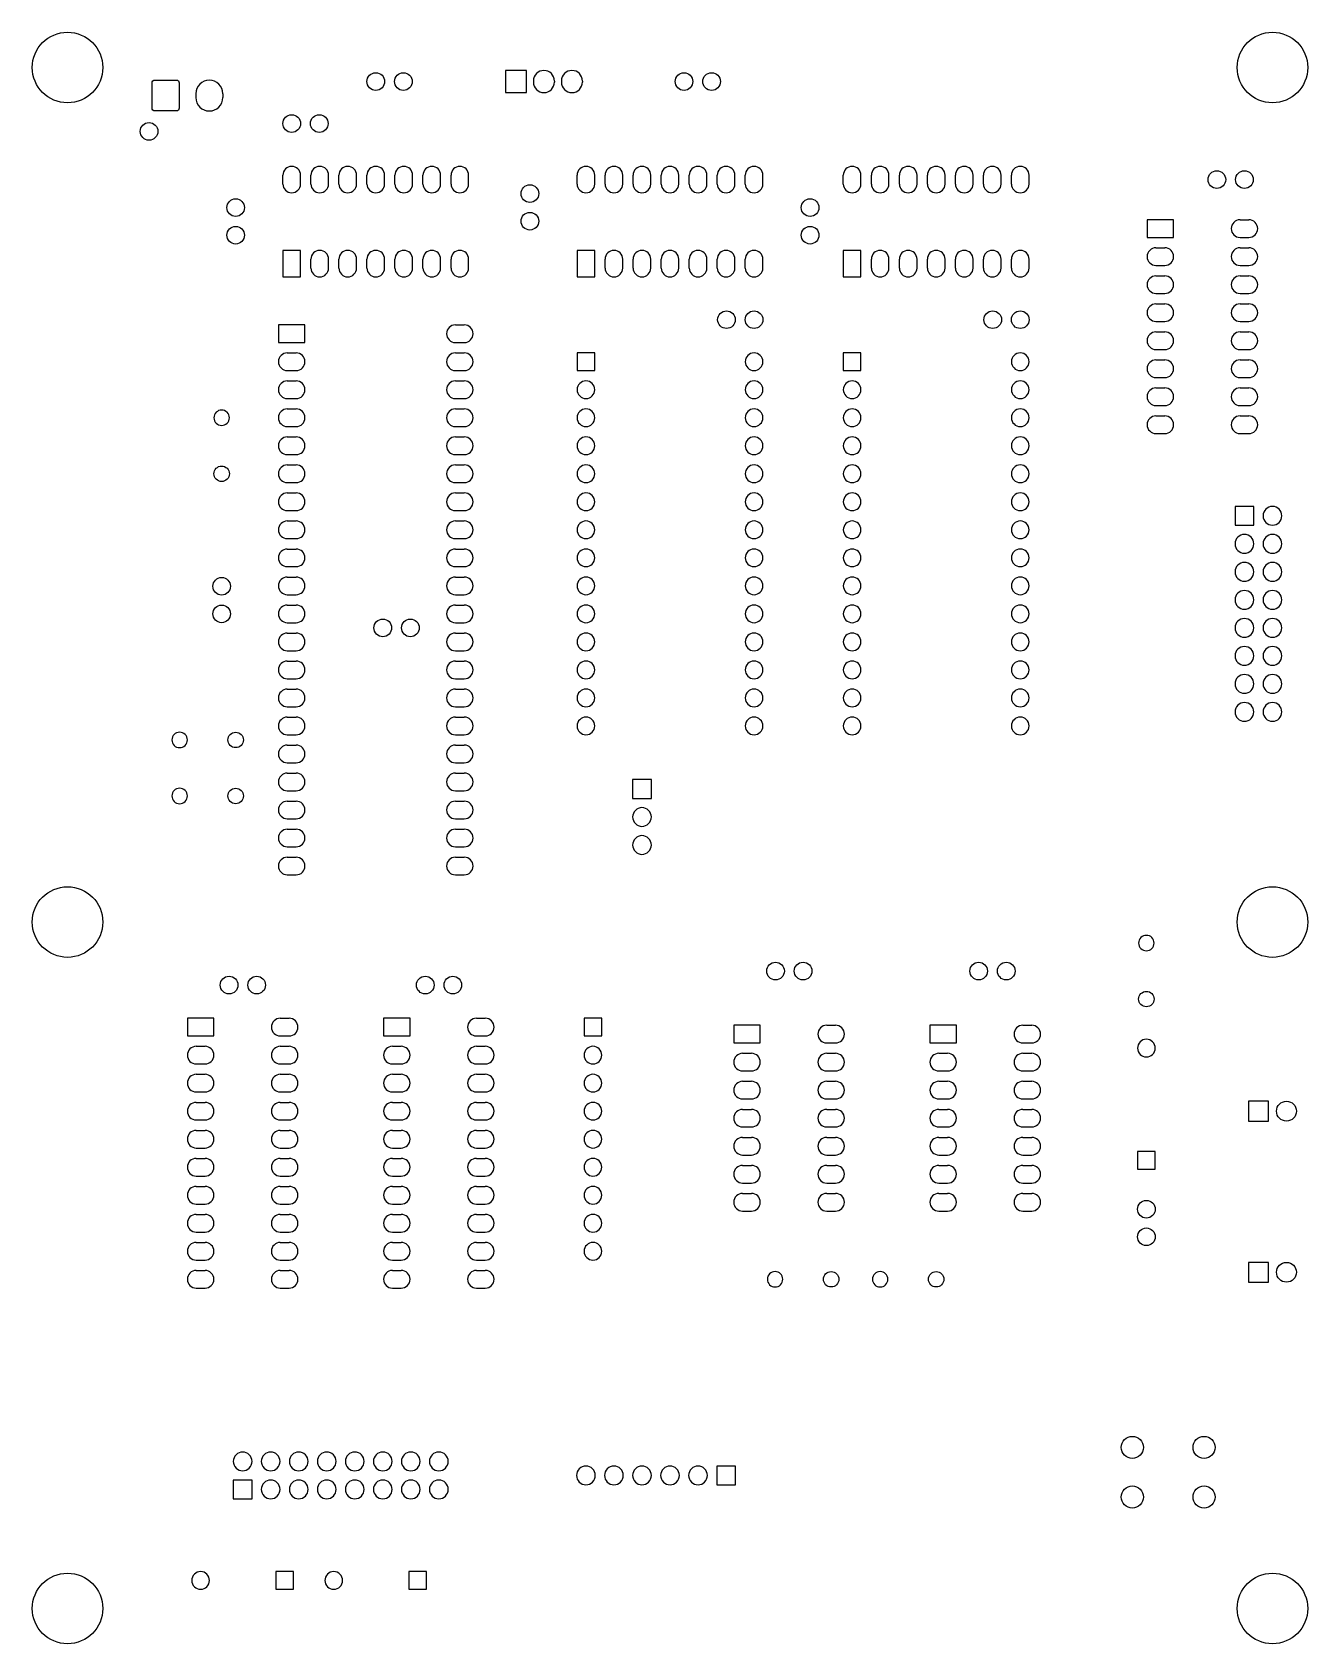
# Model space of a CAD drawing. Extents: x 1.02 to 5.58, y -6.78 to -1.02.
import ezdxf

# ---------------------------------------------------------------- set-up
doc = ezdxf.new("R2010")
doc.units = 0
doc.header["$MEASUREMENT"] = 0
doc.layers.add('BLACK', color=7, linetype='CONTINUOUS')

msp = doc.modelspace()

# ---------------------------------------------------------------- linework, layer by layer
at = {"layer": 'BLACK', "linetype": 'CONTINUOUS'}
for p, q in [((1.45157, -1.20472), (1.45232, -1.20096)), ((1.45157, -1.29528), (1.45157, -1.20472)), ((1.45232, -1.20096), (1.45446, -1.19776)), ((1.45446, -1.19776), (1.45765, -1.19563)), ((1.45765, -1.19563), (1.46142, -1.19488)), ((1.46142, -1.19488), (1.53858, -1.19488)), ((1.53858, -1.19488), (1.54235, -1.19563)), ((1.54235, -1.19563), (1.54554, -1.19776)), ((1.54554, -1.19776), (1.54768, -1.20096)), ((1.54768, -1.20096), (1.54843, -1.20472)), ((1.54843, -1.20472), (1.54843, -1.29528)), ((2.7125, -1.16063), (2.7125, -1.23937)), ((2.7875, -1.16063), (2.7125, -1.16063)), ((2.7875, -1.23937), (2.7875, -1.16063)), ((2.8125, -1.19813), (2.8125, -1.20187)), ((2.8875, -1.19813), (2.8875, -1.20187)), ((2.9125, -1.19813), (2.9125, -1.20187)), ((2.9875, -1.19813), (2.9875, -1.20187)), ((1.60748, -1.24331), (1.60748, -1.25669)), ((1.70433, -1.24331), (1.70433, -1.25669)), ((2.7125, -1.23937), (2.7875, -1.23937)), ((1.45232, -1.29904), (1.45157, -1.29528)), ((1.45446, -1.30224), (1.45232, -1.29904)), ((1.45765, -1.30437), (1.45446, -1.30224)), ((1.46142, -1.30512), (1.45765, -1.30437)), ((1.53858, -1.30512), (1.46142, -1.30512)), ((1.54235, -1.30437), (1.53858, -1.30512)), ((1.54554, -1.30224), (1.54235, -1.30437)), ((1.54768, -1.29904), (1.54554, -1.30224)), ((1.54843, -1.29528), (1.54768, -1.29904)), ((1.9185, -1.56575), (1.9185, -1.53425)), ((1.9815, -1.56575), (1.9815, -1.53425)), ((2.0185, -1.56575), (2.0185, -1.53425)), ((2.0815, -1.56575), (2.0815, -1.53425)), ((2.1185, -1.56575), (2.1185, -1.53425)), ((2.1815, -1.56575), (2.1815, -1.53425)), ((2.2185, -1.56575), (2.2185, -1.53425)), ((2.2815, -1.56575), (2.2815, -1.53425)), ((2.3185, -1.56575), (2.3185, -1.53425)), ((2.3815, -1.56575), (2.3815, -1.53425)), ((2.4185, -1.56575), (2.4185, -1.53425)), ((2.4815, -1.56575), (2.4815, -1.53425)), ((2.5185, -1.56575), (2.5185, -1.53425)), ((2.5815, -1.56575), (2.5815, -1.53425)), ((2.9685, -1.56575), (2.9685, -1.53425)), ((3.0315, -1.56575), (3.0315, -1.53425)), ((3.0685, -1.56575), (3.0685, -1.53425)), ((3.1315, -1.56575), (3.1315, -1.53425)), ((3.1685, -1.56575), (3.1685, -1.53425)), ((3.2315, -1.56575), (3.2315, -1.53425)), ((3.2685, -1.56575), (3.2685, -1.53425)), ((3.3315, -1.56575), (3.3315, -1.53425)), ((3.3685, -1.56575), (3.3685, -1.53425)), ((3.4315, -1.56575), (3.4315, -1.53425)), ((3.4685, -1.56575), (3.4685, -1.53425)), ((3.5315, -1.56575), (3.5315, -1.53425)), ((3.5685, -1.56575), (3.5685, -1.53425)), ((3.6315, -1.56575), (3.6315, -1.53425)), ((3.9185, -1.56575), (3.9185, -1.53425)), ((3.9815, -1.56575), (3.9815, -1.53425)), ((4.0185, -1.56575), (4.0185, -1.53425)), ((4.0815, -1.56575), (4.0815, -1.53425)), ((4.1185, -1.56575), (4.1185, -1.53425)), ((4.1815, -1.56575), (4.1815, -1.53425)), ((4.2185, -1.56575), (4.2185, -1.53425)), ((4.2815, -1.56575), (4.2815, -1.53425)), ((4.3185, -1.56575), (4.3185, -1.53425)), ((4.3815, -1.56575), (4.3815, -1.53425)), ((4.4185, -1.56575), (4.4185, -1.53425)), ((4.4815, -1.56575), (4.4815, -1.53425)), ((4.5185, -1.56575), (4.5185, -1.53425)), ((4.5815, -1.56575), (4.5815, -1.53425)), ((5.00276, -1.6935), (5.00276, -1.7565)), ((5.09724, -1.6935), (5.00276, -1.6935)), ((5.09724, -1.7565), (5.09724, -1.6935)), ((5.33425, -1.6935), (5.36575, -1.6935)), ((5.00276, -1.7565), (5.09724, -1.7565)), ((5.33425, -1.7565), (5.36575, -1.7565)), ((1.9815, -1.80276), (1.9185, -1.80276)), ((1.9185, -1.80276), (1.9185, -1.89724)), ((1.9815, -1.89724), (1.9815, -1.80276)), ((2.0185, -1.86575), (2.0185, -1.83425)), ((2.0815, -1.86575), (2.0815, -1.83425)), ((2.1185, -1.86575), (2.1185, -1.83425)), ((2.1815, -1.86575), (2.1815, -1.83425)), ((2.2185, -1.86575), (2.2185, -1.83425)), ((2.2815, -1.86575), (2.2815, -1.83425)), ((2.3185, -1.86575), (2.3185, -1.83425)), ((2.3815, -1.86575), (2.3815, -1.83425)), ((2.4185, -1.86575), (2.4185, -1.83425)), ((2.4815, -1.86575), (2.4815, -1.83425)), ((2.5185, -1.86575), (2.5185, -1.83425)), ((2.5815, -1.86575), (2.5815, -1.83425)), ((3.0315, -1.80276), (2.9685, -1.80276)), ((2.9685, -1.80276), (2.9685, -1.89724)), ((3.0315, -1.89724), (3.0315, -1.80276)), ((3.0685, -1.86575), (3.0685, -1.83425)), ((3.1315, -1.86575), (3.1315, -1.83425)), ((3.1685, -1.86575), (3.1685, -1.83425)), ((3.2315, -1.86575), (3.2315, -1.83425)), ((3.2685, -1.86575), (3.2685, -1.83425)), ((3.3315, -1.86575), (3.3315, -1.83425)), ((3.3685, -1.86575), (3.3685, -1.83425)), ((3.4315, -1.86575), (3.4315, -1.83425)), ((3.4685, -1.86575), (3.4685, -1.83425)), ((3.5315, -1.86575), (3.5315, -1.83425)), ((3.5685, -1.86575), (3.5685, -1.83425)), ((3.6315, -1.86575), (3.6315, -1.83425)), ((3.9815, -1.80276), (3.9185, -1.80276)), ((3.9185, -1.80276), (3.9185, -1.89724)), ((3.9815, -1.89724), (3.9815, -1.80276)), ((4.0185, -1.86575), (4.0185, -1.83425)), ((4.0815, -1.86575), (4.0815, -1.83425)), ((4.1185, -1.86575), (4.1185, -1.83425)), ((4.1815, -1.86575), (4.1815, -1.83425)), ((4.2185, -1.86575), (4.2185, -1.83425)), ((4.2815, -1.86575), (4.2815, -1.83425)), ((4.3185, -1.86575), (4.3185, -1.83425)), ((4.3815, -1.86575), (4.3815, -1.83425)), ((4.4185, -1.86575), (4.4185, -1.83425)), ((4.4815, -1.86575), (4.4815, -1.83425)), ((4.5185, -1.86575), (4.5185, -1.83425)), ((4.5815, -1.86575), (4.5815, -1.83425)), ((5.03425, -1.7935), (5.06575, -1.7935)), ((5.33425, -1.7935), (5.36575, -1.7935)), ((1.9185, -1.89724), (1.9815, -1.89724)), ((2.9685, -1.89724), (3.0315, -1.89724)), ((3.9185, -1.89724), (3.9815, -1.89724)), ((5.03425, -1.8565), (5.06575, -1.8565)), ((5.03425, -1.8935), (5.06575, -1.8935)), ((5.33425, -1.8565), (5.36575, -1.8565)), ((5.33425, -1.8935), (5.36575, -1.8935)), ((5.03425, -1.9565), (5.06575, -1.9565)), ((5.03425, -1.9935), (5.06575, -1.9935)), ((5.33425, -1.9565), (5.36575, -1.9565)), ((5.33425, -1.9935), (5.36575, -1.9935)), ((1.90276, -2.0685), (1.90276, -2.1315)), ((1.99724, -2.0685), (1.90276, -2.0685)), ((1.99724, -2.1315), (1.99724, -2.0685)), ((2.53425, -2.0685), (2.56575, -2.0685)), ((5.03425, -2.0565), (5.06575, -2.0565)), ((5.33425, -2.0565), (5.36575, -2.0565)), ((5.03425, -2.0935), (5.06575, -2.0935)), ((5.33425, -2.0935), (5.36575, -2.0935)), ((1.90276, -2.1315), (1.99724, -2.1315)), ((1.93425, -2.1685), (1.96575, -2.1685)), ((2.53425, -2.1315), (2.56575, -2.1315)), ((2.53425, -2.1685), (2.56575, -2.1685)), ((2.9685, -2.1685), (2.9685, -2.2315)), ((3.0315, -2.1685), (2.9685, -2.1685)), ((3.0315, -2.2315), (3.0315, -2.1685)), ((3.9185, -2.1685), (3.9185, -2.2315)), ((3.9815, -2.1685), (3.9185, -2.1685)), ((3.9815, -2.2315), (3.9815, -2.1685)), ((5.03425, -2.1565), (5.06575, -2.1565)), ((5.33425, -2.1565), (5.36575, -2.1565)), ((1.93425, -2.2315), (1.96575, -2.2315)), ((2.53425, -2.2315), (2.56575, -2.2315)), ((2.9685, -2.2315), (3.0315, -2.2315)), ((3.9185, -2.2315), (3.9815, -2.2315)), ((5.03425, -2.1935), (5.06575, -2.1935)), ((5.33425, -2.1935), (5.36575, -2.1935)), ((1.93425, -2.2685), (1.96575, -2.2685)), ((2.53425, -2.2685), (2.56575, -2.2685)), ((5.03425, -2.2565), (5.06575, -2.2565)), ((5.03425, -2.2935), (5.06575, -2.2935)), ((5.33425, -2.2565), (5.36575, -2.2565)), ((5.33425, -2.2935), (5.36575, -2.2935)), ((1.93425, -2.3315), (1.96575, -2.3315)), ((2.53425, -2.3315), (2.56575, -2.3315)), ((5.03425, -2.3565), (5.06575, -2.3565)), ((5.33425, -2.3565), (5.36575, -2.3565)), ((1.93425, -2.3685), (1.96575, -2.3685)), ((2.53425, -2.3685), (2.56575, -2.3685)), ((5.03425, -2.3935), (5.06575, -2.3935)), ((5.33425, -2.3935), (5.36575, -2.3935)), ((1.93425, -2.4315), (1.96575, -2.4315)), ((1.93425, -2.4685), (1.96575, -2.4685)), ((2.53425, -2.4315), (2.56575, -2.4315)), ((2.53425, -2.4685), (2.56575, -2.4685)), ((5.03425, -2.4565), (5.06575, -2.4565)), ((5.33425, -2.4565), (5.36575, -2.4565)), ((1.93425, -2.5315), (1.96575, -2.5315)), ((1.93425, -2.5685), (1.96575, -2.5685)), ((2.53425, -2.5315), (2.56575, -2.5315)), ((2.53425, -2.5685), (2.56575, -2.5685)), ((1.93425, -2.6315), (1.96575, -2.6315)), ((2.53425, -2.6315), (2.56575, -2.6315)), ((1.93425, -2.6685), (1.96575, -2.6685)), ((2.53425, -2.6685), (2.56575, -2.6685)), ((1.93425, -2.7315), (1.96575, -2.7315)), ((2.53425, -2.7315), (2.56575, -2.7315)), ((5.31654, -2.71654), (5.31654, -2.78346)), ((5.38346, -2.71654), (5.31654, -2.71654)), ((5.38346, -2.78346), (5.38346, -2.71654)), ((1.93425, -2.7685), (1.96575, -2.7685)), ((2.53425, -2.7685), (2.56575, -2.7685)), ((5.31654, -2.78346), (5.38346, -2.78346)), ((1.93425, -2.8315), (1.96575, -2.8315)), ((1.93425, -2.8685), (1.96575, -2.8685)), ((2.53425, -2.8315), (2.56575, -2.8315)), ((2.53425, -2.8685), (2.56575, -2.8685)), ((1.93425, -2.9315), (1.96575, -2.9315)), ((2.53425, -2.9315), (2.56575, -2.9315)), ((1.93425, -2.9685), (1.96575, -2.9685)), ((2.53425, -2.9685), (2.56575, -2.9685)), ((1.93425, -3.0315), (1.96575, -3.0315)), ((2.53425, -3.0315), (2.56575, -3.0315)), ((1.93425, -3.0685), (1.96575, -3.0685)), ((2.53425, -3.0685), (2.56575, -3.0685)), ((1.93425, -3.1315), (1.96575, -3.1315)), ((2.53425, -3.1315), (2.56575, -3.1315)), ((1.93425, -3.1685), (1.96575, -3.1685)), ((2.53425, -3.1685), (2.56575, -3.1685)), ((1.93425, -3.2315), (1.96575, -3.2315)), ((1.93425, -3.2685), (1.96575, -3.2685)), ((2.53425, -3.2315), (2.56575, -3.2315)), ((2.53425, -3.2685), (2.56575, -3.2685)), ((1.93425, -3.3315), (1.96575, -3.3315)), ((2.53425, -3.3315), (2.56575, -3.3315)), ((1.93425, -3.3685), (1.96575, -3.3685)), ((2.53425, -3.3685), (2.56575, -3.3685)), ((1.93425, -3.4315), (1.96575, -3.4315)), ((2.53425, -3.4315), (2.56575, -3.4315)), ((1.93425, -3.4685), (1.96575, -3.4685)), ((2.53425, -3.4685), (2.56575, -3.4685)), ((1.93425, -3.5315), (1.96575, -3.5315)), ((2.53425, -3.5315), (2.56575, -3.5315)), ((1.93425, -3.5685), (1.96575, -3.5685)), ((2.53425, -3.5685), (2.56575, -3.5685)), ((1.93425, -3.6315), (1.96575, -3.6315)), ((1.93425, -3.6685), (1.96575, -3.6685)), ((2.53425, -3.6315), (2.56575, -3.6315)), ((2.53425, -3.6685), (2.56575, -3.6685)), ((1.93425, -3.7315), (1.96575, -3.7315)), ((2.53425, -3.7315), (2.56575, -3.7315)), ((3.16654, -3.69154), (3.16654, -3.75846)), ((3.23346, -3.69154), (3.16654, -3.69154)), ((3.23346, -3.75846), (3.23346, -3.69154)), ((1.93425, -3.7685), (1.96575, -3.7685)), ((2.53425, -3.7685), (2.56575, -3.7685)), ((3.16654, -3.75846), (3.23346, -3.75846)), ((1.93425, -3.8315), (1.96575, -3.8315)), ((2.53425, -3.8315), (2.56575, -3.8315)), ((1.93425, -3.8685), (1.96575, -3.8685)), ((2.53425, -3.8685), (2.56575, -3.8685)), ((1.93425, -3.9315), (1.96575, -3.9315)), ((1.93425, -3.9685), (1.96575, -3.9685)), ((2.53425, -3.9315), (2.56575, -3.9315)), ((2.53425, -3.9685), (2.56575, -3.9685)), ((1.93425, -4.0315), (1.96575, -4.0315)), ((2.53425, -4.0315), (2.56575, -4.0315)), ((1.57776, -4.5435), (1.57776, -4.6065)), ((1.67224, -4.5435), (1.57776, -4.5435)), ((1.67224, -4.6065), (1.67224, -4.5435)), ((1.90925, -4.5435), (1.94075, -4.5435)), ((2.27776, -4.5435), (2.27776, -4.6065)), ((2.37224, -4.5435), (2.27776, -4.5435)), ((2.37224, -4.6065), (2.37224, -4.5435)), ((2.60925, -4.5435), (2.64075, -4.5435)), ((3.0565, -4.5435), (2.9935, -4.5435)), ((2.9935, -4.5435), (2.9935, -4.6065)), ((3.0565, -4.6065), (3.0565, -4.5435)), ((3.52776, -4.5685), (3.52776, -4.6315)), ((3.62224, -4.5685), (3.52776, -4.5685)), ((3.62224, -4.6315), (3.62224, -4.5685)), ((3.85925, -4.5685), (3.89075, -4.5685)), ((4.22776, -4.5685), (4.22776, -4.6315)), ((4.32224, -4.5685), (4.22776, -4.5685)), ((4.32224, -4.6315), (4.32224, -4.5685)), ((4.55925, -4.5685), (4.59075, -4.5685)), ((1.57776, -4.6065), (1.67224, -4.6065)), ((1.60925, -4.6435), (1.64075, -4.6435)), ((1.90925, -4.6065), (1.94075, -4.6065)), ((1.90925, -4.6435), (1.94075, -4.6435)), ((2.27776, -4.6065), (2.37224, -4.6065)), ((2.30925, -4.6435), (2.34075, -4.6435)), ((2.60925, -4.6065), (2.64075, -4.6065)), ((2.60925, -4.6435), (2.64075, -4.6435)), ((2.9935, -4.6065), (3.0565, -4.6065)), ((3.52776, -4.6315), (3.62224, -4.6315)), ((3.85925, -4.6315), (3.89075, -4.6315)), ((4.22776, -4.6315), (4.32224, -4.6315)), ((4.55925, -4.6315), (4.59075, -4.6315)), ((1.60925, -4.7065), (1.64075, -4.7065)), ((1.90925, -4.7065), (1.94075, -4.7065)), ((2.30925, -4.7065), (2.34075, -4.7065)), ((2.60925, -4.7065), (2.64075, -4.7065)), ((3.55925, -4.6685), (3.59075, -4.6685)), ((3.85925, -4.6685), (3.89075, -4.6685)), ((4.25925, -4.6685), (4.29075, -4.6685)), ((4.55925, -4.6685), (4.59075, -4.6685)), ((1.60925, -4.7435), (1.64075, -4.7435)), ((1.90925, -4.7435), (1.94075, -4.7435)), ((2.30925, -4.7435), (2.34075, -4.7435)), ((2.60925, -4.7435), (2.64075, -4.7435)), ((3.55925, -4.7315), (3.59075, -4.7315)), ((3.55925, -4.7685), (3.59075, -4.7685)), ((3.85925, -4.7315), (3.89075, -4.7315)), ((3.85925, -4.7685), (3.89075, -4.7685)), ((4.25925, -4.7315), (4.29075, -4.7315)), ((4.25925, -4.7685), (4.29075, -4.7685)), ((4.55925, -4.7315), (4.59075, -4.7315)), ((4.55925, -4.7685), (4.59075, -4.7685)), ((1.60925, -4.8065), (1.64075, -4.8065)), ((1.90925, -4.8065), (1.94075, -4.8065)), ((2.30925, -4.8065), (2.34075, -4.8065)), ((2.60925, -4.8065), (2.64075, -4.8065)), ((3.55925, -4.8315), (3.59075, -4.8315)), ((3.85925, -4.8315), (3.89075, -4.8315)), ((4.25925, -4.8315), (4.29075, -4.8315)), ((4.55925, -4.8315), (4.59075, -4.8315)), ((1.60925, -4.8435), (1.64075, -4.8435)), ((1.90925, -4.8435), (1.94075, -4.8435)), ((2.30925, -4.8435), (2.34075, -4.8435)), ((2.60925, -4.8435), (2.64075, -4.8435)), ((3.55925, -4.8685), (3.59075, -4.8685)), ((3.85925, -4.8685), (3.89075, -4.8685)), ((4.25925, -4.8685), (4.29075, -4.8685)), ((4.55925, -4.8685), (4.59075, -4.8685)), ((5.36457, -4.83957), (5.36457, -4.91043)), ((5.43543, -4.83957), (5.36457, -4.83957)), ((5.43543, -4.91043), (5.43543, -4.83957)), ((1.60925, -4.9065), (1.64075, -4.9065)), ((1.60925, -4.9435), (1.64075, -4.9435)), ((1.90925, -4.9065), (1.94075, -4.9065)), ((1.90925, -4.9435), (1.94075, -4.9435)), ((2.30925, -4.9065), (2.34075, -4.9065)), ((2.30925, -4.9435), (2.34075, -4.9435)), ((2.60925, -4.9065), (2.64075, -4.9065)), ((2.60925, -4.9435), (2.64075, -4.9435)), ((3.55925, -4.9315), (3.59075, -4.9315)), ((3.85925, -4.9315), (3.89075, -4.9315)), ((4.25925, -4.9315), (4.29075, -4.9315)), ((4.55925, -4.9315), (4.59075, -4.9315)), ((5.36457, -4.91043), (5.43543, -4.91043)), ((3.55925, -4.9685), (3.59075, -4.9685)), ((3.85925, -4.9685), (3.89075, -4.9685)), ((4.25925, -4.9685), (4.29075, -4.9685)), ((4.55925, -4.9685), (4.59075, -4.9685)), ((1.60925, -5.0065), (1.64075, -5.0065)), ((1.60925, -5.0435), (1.64075, -5.0435)), ((1.90925, -5.0065), (1.94075, -5.0065)), ((1.90925, -5.0435), (1.94075, -5.0435)), ((2.30925, -5.0065), (2.34075, -5.0065)), ((2.30925, -5.0435), (2.34075, -5.0435)), ((2.60925, -5.0065), (2.64075, -5.0065)), ((2.60925, -5.0435), (2.64075, -5.0435)), ((3.55925, -5.0315), (3.59075, -5.0315)), ((3.85925, -5.0315), (3.89075, -5.0315)), ((4.25925, -5.0315), (4.29075, -5.0315)), ((4.55925, -5.0315), (4.59075, -5.0315)), ((5.0315, -5.0185), (4.9685, -5.0185)), ((4.9685, -5.0185), (4.9685, -5.0815)), ((5.0315, -5.0815), (5.0315, -5.0185)), ((1.60925, -5.1065), (1.64075, -5.1065)), ((1.90925, -5.1065), (1.94075, -5.1065)), ((2.30925, -5.1065), (2.34075, -5.1065)), ((2.60925, -5.1065), (2.64075, -5.1065)), ((3.55925, -5.0685), (3.59075, -5.0685)), ((3.85925, -5.0685), (3.89075, -5.0685)), ((4.25925, -5.0685), (4.29075, -5.0685)), ((4.55925, -5.0685), (4.59075, -5.0685)), ((4.9685, -5.0815), (5.0315, -5.0815)), ((1.60925, -5.1435), (1.64075, -5.1435)), ((1.90925, -5.1435), (1.94075, -5.1435)), ((2.30925, -5.1435), (2.34075, -5.1435)), ((2.60925, -5.1435), (2.64075, -5.1435)), ((3.55925, -5.1315), (3.59075, -5.1315)), ((3.55925, -5.1685), (3.59075, -5.1685)), ((3.85925, -5.1315), (3.89075, -5.1315)), ((3.85925, -5.1685), (3.89075, -5.1685)), ((4.25925, -5.1315), (4.29075, -5.1315)), ((4.25925, -5.1685), (4.29075, -5.1685)), ((4.55925, -5.1315), (4.59075, -5.1315)), ((4.55925, -5.1685), (4.59075, -5.1685)), ((1.60925, -5.2065), (1.64075, -5.2065)), ((1.90925, -5.2065), (1.94075, -5.2065)), ((2.30925, -5.2065), (2.34075, -5.2065)), ((2.60925, -5.2065), (2.64075, -5.2065)), ((3.55925, -5.2315), (3.59075, -5.2315)), ((3.85925, -5.2315), (3.89075, -5.2315)), ((4.25925, -5.2315), (4.29075, -5.2315)), ((4.55925, -5.2315), (4.59075, -5.2315)), ((1.60925, -5.2435), (1.64075, -5.2435)), ((1.90925, -5.2435), (1.94075, -5.2435)), ((2.30925, -5.2435), (2.34075, -5.2435)), ((2.60925, -5.2435), (2.64075, -5.2435)), ((1.60925, -5.3065), (1.64075, -5.3065)), ((1.60925, -5.3435), (1.64075, -5.3435)), ((1.90925, -5.3065), (1.94075, -5.3065)), ((1.90925, -5.3435), (1.94075, -5.3435)), ((2.30925, -5.3065), (2.34075, -5.3065)), ((2.30925, -5.3435), (2.34075, -5.3435)), ((2.60925, -5.3065), (2.64075, -5.3065)), ((2.60925, -5.3435), (2.64075, -5.3435)), ((1.60925, -5.4065), (1.64075, -5.4065)), ((1.90925, -5.4065), (1.94075, -5.4065)), ((2.30925, -5.4065), (2.34075, -5.4065)), ((2.60925, -5.4065), (2.64075, -5.4065)), ((1.60925, -5.4435), (1.64075, -5.4435)), ((1.90925, -5.4435), (1.94075, -5.4435)), ((2.30925, -5.4435), (2.34075, -5.4435)), ((2.60925, -5.4435), (2.64075, -5.4435)), ((5.36457, -5.41457), (5.36457, -5.48543)), ((5.43543, -5.41457), (5.36457, -5.41457)), ((5.43543, -5.48543), (5.43543, -5.41457)), ((1.60925, -5.5065), (1.64075, -5.5065)), ((1.90925, -5.5065), (1.94075, -5.5065)), ((2.30925, -5.5065), (2.34075, -5.5065)), ((2.60925, -5.5065), (2.64075, -5.5065)), ((5.36457, -5.48543), (5.43543, -5.48543)), ((3.53346, -6.14154), (3.46654, -6.14154)), ((3.46654, -6.14154), (3.46654, -6.20846)), ((3.53346, -6.20846), (3.53346, -6.14154)), ((1.80846, -6.19154), (1.74154, -6.19154)), ((1.74154, -6.19154), (1.74154, -6.25846)), ((1.80846, -6.25846), (1.80846, -6.19154)), ((3.46654, -6.20846), (3.53346, -6.20846)), ((1.74154, -6.25846), (1.80846, -6.25846)), ((1.9565, -6.5185), (1.8935, -6.5185)), ((1.8935, -6.5185), (1.8935, -6.5815)), ((1.9565, -6.5815), (1.9565, -6.5185)), ((2.4315, -6.5185), (2.3685, -6.5185)), ((2.3685, -6.5185), (2.3685, -6.5815)), ((2.4315, -6.5815), (2.4315, -6.5185)), ((1.8935, -6.5815), (1.9565, -6.5815)), ((2.3685, -6.5815), (2.4315, -6.5815))]:
    msp.add_line(p, q, dxfattribs=at)
at = {"layer": 'BLACK'}
for centre, radius in [((1.15, -1.15), 0.12598), ((5.45, -1.15), 0.12598), ((2.25, -1.2), 0.0315), ((2.34843, -1.2), 0.0315), ((3.35, -1.2), 0.0315), ((3.44843, -1.2), 0.0315), ((1.95, -1.35), 0.0315), ((2.04843, -1.35), 0.0315), ((1.44094, -1.37795), 0.0315), ((5.25157, -1.55), 0.0315), ((5.35, -1.55), 0.0315), ((2.8, -1.6), 0.0315), ((1.75, -1.65), 0.0315), ((2.8, -1.69843), 0.0315), ((3.8, -1.65), 0.0315), ((1.75, -1.74843), 0.0315), ((3.8, -1.74843), 0.0315), ((3.50157, -2.05), 0.0315), ((3.6, -2.05), 0.0315), ((4.45157, -2.05), 0.0315), ((4.55, -2.05), 0.0315), ((1.7, -2.6), 0.02756), ((1.7, -3.00157), 0.0315), ((1.7, -3.1), 0.0315), ((2.275, -3.15), 0.0315), ((2.37343, -3.15), 0.0315), ((1.75, -3.55), 0.02756), ((1.75, -3.75), 0.02756), ((1.15, -4.2), 0.12598), ((5.45, -4.2), 0.12598), ((3.67657, -4.375), 0.0315), ((3.775, -4.375), 0.0315), ((4.40157, -4.375), 0.0315), ((4.5, -4.375), 0.0315), ((1.72657, -4.425), 0.0315), ((1.825, -4.425), 0.0315), ((2.42657, -4.425), 0.0315), ((2.525, -4.425), 0.0315), ((5, -4.475), 0.02756), ((5.5, -4.875), 0.03543), ((5, -5.225), 0.0315), ((5, -5.32343), 0.0315), ((3.875, -5.475), 0.02756), ((4.25, -5.475), 0.02756), ((5.5, -5.45), 0.03543), ((4.95, -6.075), 0.03937), ((5.20591, -6.075), 0.03937), ((4.95, -6.25217), 0.03937), ((5.20591, -6.25217), 0.03937), ((1.15, -6.65), 0.12598), ((5.45, -6.65), 0.12598)]:
    msp.add_circle(centre, radius, dxfattribs=at)
for centre, radius, start, end in [((1.65591, -1.24331), 0.04843, 0, 180), ((2.85, -1.19813), 0.0375, 0, 180), ((2.85, -1.20187), 0.0375, 180, 360), ((2.95, -1.19813), 0.0375, 0, 180), ((2.95, -1.20187), 0.0375, 180, 360), ((1.65591, -1.25669), 0.04843, 180, 360), ((1.95, -1.53425), 0.0315, 360, 540), ((2.05, -1.53425), 0.0315, 360, 540), ((2.15, -1.53425), 0.0315, 360, 540), ((2.25, -1.53425), 0.0315, 360, 540), ((2.35, -1.53425), 0.0315, 360, 540), ((2.45, -1.53425), 0.0315, 360, 540), ((2.55, -1.53425), 0.0315, 360, 540), ((3, -1.53425), 0.0315, 360, 540), ((3.1, -1.53425), 0.0315, 360, 540), ((3.2, -1.53425), 0.0315, 360, 540), ((3.3, -1.53425), 0.0315, 360, 540), ((3.4, -1.53425), 0.0315, 360, 540), ((3.5, -1.53425), 0.0315, 360, 540), ((3.6, -1.53425), 0.0315, 360, 540), ((3.95, -1.53425), 0.0315, 360, 540), ((4.05, -1.53425), 0.0315, 360, 540), ((4.15, -1.53425), 0.0315, 360, 540), ((4.25, -1.53425), 0.0315, 360, 540), ((4.35, -1.53425), 0.0315, 360, 540), ((4.45, -1.53425), 0.0315, 360, 540), ((4.55, -1.53425), 0.0315, 360, 540), ((1.95, -1.56575), 0.0315, 180, 360), ((2.05, -1.56575), 0.0315, 180, 360), ((2.15, -1.56575), 0.0315, 180, 360), ((2.25, -1.56575), 0.0315, 180, 360), ((2.35, -1.56575), 0.0315, 180, 360), ((2.45, -1.56575), 0.0315, 180, 360), ((2.55, -1.56575), 0.0315, 180, 360), ((3, -1.56575), 0.0315, 180, 360), ((3.1, -1.56575), 0.0315, 180, 360), ((3.2, -1.56575), 0.0315, 180, 360), ((3.3, -1.56575), 0.0315, 180, 360), ((3.4, -1.56575), 0.0315, 180, 360), ((3.5, -1.56575), 0.0315, 180, 360), ((3.6, -1.56575), 0.0315, 180, 360), ((3.95, -1.56575), 0.0315, 180, 360), ((4.05, -1.56575), 0.0315, 180, 360), ((4.15, -1.56575), 0.0315, 180, 360), ((4.25, -1.56575), 0.0315, 180, 360), ((4.35, -1.56575), 0.0315, 180, 360), ((4.45, -1.56575), 0.0315, 180, 360), ((4.55, -1.56575), 0.0315, 180, 360), ((5.33425, -1.725), 0.0315, 90, 270), ((5.36575, -1.725), 0.0315, 270, 450), ((2.05, -1.83425), 0.0315, 360, 540), ((2.15, -1.83425), 0.0315, 360, 540), ((2.25, -1.83425), 0.0315, 360, 540), ((2.35, -1.83425), 0.0315, 360, 540), ((2.45, -1.83425), 0.0315, 360, 540), ((2.55, -1.83425), 0.0315, 360, 540), ((3.1, -1.83425), 0.0315, 360, 540), ((3.2, -1.83425), 0.0315, 360, 540), ((3.3, -1.83425), 0.0315, 360, 540), ((3.4, -1.83425), 0.0315, 360, 540), ((3.5, -1.83425), 0.0315, 360, 540), ((3.6, -1.83425), 0.0315, 360, 540), ((4.05, -1.83425), 0.0315, 360, 540), ((4.15, -1.83425), 0.0315, 360, 540), ((4.25, -1.83425), 0.0315, 360, 540), ((4.35, -1.83425), 0.0315, 360, 540), ((4.45, -1.83425), 0.0315, 360, 540), ((4.55, -1.83425), 0.0315, 360, 540), ((5.03425, -1.825), 0.0315, 90, 270), ((5.06575, -1.825), 0.0315, 270, 450), ((5.33425, -1.825), 0.0315, 90, 270), ((5.36575, -1.825), 0.0315, 270, 450), ((2.05, -1.86575), 0.0315, 180, 360), ((2.15, -1.86575), 0.0315, 180, 360), ((2.25, -1.86575), 0.0315, 180, 360), ((2.35, -1.86575), 0.0315, 180, 360), ((2.45, -1.86575), 0.0315, 180, 360), ((2.55, -1.86575), 0.0315, 180, 360), ((3.1, -1.86575), 0.0315, 180, 360), ((3.2, -1.86575), 0.0315, 180, 360), ((3.3, -1.86575), 0.0315, 180, 360), ((3.4, -1.86575), 0.0315, 180, 360), ((3.5, -1.86575), 0.0315, 180, 360), ((3.6, -1.86575), 0.0315, 180, 360), ((4.05, -1.86575), 0.0315, 180, 360), ((4.15, -1.86575), 0.0315, 180, 360), ((4.25, -1.86575), 0.0315, 180, 360), ((4.35, -1.86575), 0.0315, 180, 360), ((4.45, -1.86575), 0.0315, 180, 360), ((4.55, -1.86575), 0.0315, 180, 360), ((5.03425, -1.925), 0.0315, 90, 270), ((5.06575, -1.925), 0.0315, 270, 450), ((5.33425, -1.925), 0.0315, 90, 270), ((5.36575, -1.925), 0.0315, 270, 450), ((5.03425, -2.025), 0.0315, 90, 270), ((5.06575, -2.025), 0.0315, 270, 450), ((5.33425, -2.025), 0.0315, 90, 270), ((5.36575, -2.025), 0.0315, 270, 450), ((2.53425, -2.1), 0.0315, 90, 270), ((2.56575, -2.1), 0.0315, 270, 450), ((5.03425, -2.125), 0.0315, 90, 270), ((5.06575, -2.125), 0.0315, 270, 450), ((5.33425, -2.125), 0.0315, 90, 270), ((5.36575, -2.125), 0.0315, 270, 450), ((1.93425, -2.2), 0.0315, 90, 270), ((1.96575, -2.2), 0.0315, 270, 450), ((2.53425, -2.2), 0.0315, 90, 270), ((2.56575, -2.2), 0.0315, 270, 450), ((3.6, -2.2), 0.0315, 0, 180), ((4.55, -2.2), 0.0315, 0, 180), ((3.6, -2.2), 0.0315, 180, 360), ((4.55, -2.2), 0.0315, 180, 360), ((5.03425, -2.225), 0.0315, 90, 270), ((5.06575, -2.225), 0.0315, 270, 450), ((5.33425, -2.225), 0.0315, 90, 270), ((5.36575, -2.225), 0.0315, 270, 450), ((1.93425, -2.3), 0.0315, 90, 270), ((1.96575, -2.3), 0.0315, 270, 450), ((2.53425, -2.3), 0.0315, 90, 270), ((2.56575, -2.3), 0.0315, 270, 450), ((3, -2.3), 0.0315, 0, 180), ((3, -2.3), 0.0315, 180, 360), ((3.6, -2.3), 0.0315, 0, 180), ((3.6, -2.3), 0.0315, 180, 360), ((3.95, -2.3), 0.0315, 0, 180), ((3.95, -2.3), 0.0315, 180, 360), ((4.55, -2.3), 0.0315, 0, 180), ((4.55, -2.3), 0.0315, 180, 360), ((5.03425, -2.325), 0.0315, 90, 270), ((5.06575, -2.325), 0.0315, 270, 450), ((5.33425, -2.325), 0.0315, 90, 270), ((5.36575, -2.325), 0.0315, 270, 450), ((1.7, -2.4), 0.02756, 90, 270), ((1.7, -2.4), 0.02756, 270, 450), ((1.93425, -2.4), 0.0315, 90, 270), ((1.96575, -2.4), 0.0315, 270, 450), ((2.53425, -2.4), 0.0315, 90, 270), ((2.56575, -2.4), 0.0315, 270, 450), ((3, -2.4), 0.0315, 0, 180), ((3, -2.4), 0.0315, 180, 360), ((3.6, -2.4), 0.0315, 0, 180), ((3.6, -2.4), 0.0315, 180, 360), ((3.95, -2.4), 0.0315, 0, 180), ((3.95, -2.4), 0.0315, 180, 360), ((4.55, -2.4), 0.0315, 0, 180), ((4.55, -2.4), 0.0315, 180, 360), ((5.03425, -2.425), 0.0315, 90, 270), ((5.06575, -2.425), 0.0315, 270, 450), ((5.33425, -2.425), 0.0315, 90, 270), ((5.36575, -2.425), 0.0315, 270, 450), ((1.93425, -2.5), 0.0315, 90, 270), ((1.96575, -2.5), 0.0315, 270, 450), ((2.53425, -2.5), 0.0315, 90, 270), ((2.56575, -2.5), 0.0315, 270, 450), ((3, -2.5), 0.0315, 0, 180), ((3.6, -2.5), 0.0315, 0, 180), ((3.95, -2.5), 0.0315, 0, 180), ((4.55, -2.5), 0.0315, 0, 180), ((3, -2.5), 0.0315, 180, 360), ((3.6, -2.5), 0.0315, 180, 360), ((3.95, -2.5), 0.0315, 180, 360), ((4.55, -2.5), 0.0315, 180, 360), ((1.93425, -2.6), 0.0315, 90, 270), ((1.96575, -2.6), 0.0315, 270, 450), ((2.53425, -2.6), 0.0315, 90, 270), ((2.56575, -2.6), 0.0315, 270, 450), ((3, -2.6), 0.0315, 0, 180), ((3.6, -2.6), 0.0315, 0, 180), ((3.95, -2.6), 0.0315, 0, 180), ((4.55, -2.6), 0.0315, 0, 180), ((3, -2.6), 0.0315, 180, 360), ((3.6, -2.6), 0.0315, 180, 360), ((3.95, -2.6), 0.0315, 180, 360), ((4.55, -2.6), 0.0315, 180, 360), ((1.93425, -2.7), 0.0315, 90, 270), ((1.96575, -2.7), 0.0315, 270, 450), ((2.53425, -2.7), 0.0315, 90, 270), ((2.56575, -2.7), 0.0315, 270, 450), ((3, -2.7), 0.0315, 0, 180), ((3, -2.7), 0.0315, 180, 360), ((3.6, -2.7), 0.0315, 0, 180), ((3.6, -2.7), 0.0315, 180, 360), ((3.95, -2.7), 0.0315, 0, 180), ((3.95, -2.7), 0.0315, 180, 360), ((4.55, -2.7), 0.0315, 0, 180), ((4.55, -2.7), 0.0315, 180, 360), ((5.45, -2.75), 0.03346, 0, 180), ((5.45, -2.75), 0.03346, 180, 360), ((1.93425, -2.8), 0.0315, 90, 270), ((1.96575, -2.8), 0.0315, 270, 450), ((2.53425, -2.8), 0.0315, 90, 270), ((2.56575, -2.8), 0.0315, 270, 450), ((3, -2.8), 0.0315, 0, 180), ((3, -2.8), 0.0315, 180, 360), ((3.6, -2.8), 0.0315, 0, 180), ((3.6, -2.8), 0.0315, 180, 360), ((3.95, -2.8), 0.0315, 0, 180), ((3.95, -2.8), 0.0315, 180, 360), ((4.55, -2.8), 0.0315, 0, 180), ((4.55, -2.8), 0.0315, 180, 360), ((5.35, -2.85), 0.03346, 0, 180), ((5.45, -2.85), 0.03346, 0, 180), ((1.93425, -2.9), 0.0315, 90, 270), ((1.96575, -2.9), 0.0315, 270, 450), ((2.53425, -2.9), 0.0315, 90, 270), ((2.56575, -2.9), 0.0315, 270, 450), ((3, -2.9), 0.0315, 0, 180), ((3.6, -2.9), 0.0315, 0, 180), ((3.95, -2.9), 0.0315, 0, 180), ((4.55, -2.9), 0.0315, 0, 180), ((5.35, -2.85), 0.03346, 180, 360), ((5.45, -2.85), 0.03346, 180, 360), ((3, -2.9), 0.0315, 180, 360), ((3.6, -2.9), 0.0315, 180, 360), ((3.95, -2.9), 0.0315, 180, 360), ((4.55, -2.9), 0.0315, 180, 360), ((5.35, -2.95), 0.03346, 0, 180), ((5.45, -2.95), 0.03346, 0, 180), ((1.93425, -3), 0.0315, 90, 270), ((1.96575, -3), 0.0315, 270, 450), ((2.53425, -3), 0.0315, 90, 270), ((2.56575, -3), 0.0315, 270, 450), ((3, -3), 0.0315, 0, 180), ((3.6, -3), 0.0315, 0, 180), ((3.95, -3), 0.0315, 0, 180), ((4.55, -3), 0.0315, 0, 180), ((5.35, -2.95), 0.03346, 180, 360), ((5.45, -2.95), 0.03346, 180, 360), ((3, -3), 0.0315, 180, 360), ((3.6, -3), 0.0315, 180, 360), ((3.95, -3), 0.0315, 180, 360), ((4.55, -3), 0.0315, 180, 360), ((5.35, -3.05), 0.03346, 0, 180), ((5.45, -3.05), 0.03346, 0, 180), ((1.93425, -3.1), 0.0315, 90, 270), ((1.96575, -3.1), 0.0315, 270, 450), ((2.53425, -3.1), 0.0315, 90, 270), ((2.56575, -3.1), 0.0315, 270, 450), ((3, -3.1), 0.0315, 0, 180), ((3, -3.1), 0.0315, 180, 360), ((3.6, -3.1), 0.0315, 0, 180), ((3.6, -3.1), 0.0315, 180, 360), ((3.95, -3.1), 0.0315, 0, 180), ((3.95, -3.1), 0.0315, 180, 360), ((4.55, -3.1), 0.0315, 0, 180), ((4.55, -3.1), 0.0315, 180, 360), ((5.35, -3.05), 0.03346, 180, 360), ((5.45, -3.05), 0.03346, 180, 360), ((5.35, -3.15), 0.03346, 0, 180), ((5.35, -3.15), 0.03346, 180, 360), ((5.45, -3.15), 0.03346, 0, 180), ((5.45, -3.15), 0.03346, 180, 360), ((1.93425, -3.2), 0.0315, 90, 270), ((1.96575, -3.2), 0.0315, 270, 450), ((2.53425, -3.2), 0.0315, 90, 270), ((2.56575, -3.2), 0.0315, 270, 450), ((3, -3.2), 0.0315, 0, 180), ((3, -3.2), 0.0315, 180, 360), ((3.6, -3.2), 0.0315, 0, 180), ((3.6, -3.2), 0.0315, 180, 360), ((3.95, -3.2), 0.0315, 0, 180), ((3.95, -3.2), 0.0315, 180, 360), ((4.55, -3.2), 0.0315, 0, 180), ((4.55, -3.2), 0.0315, 180, 360), ((5.35, -3.25), 0.03346, 0, 180), ((5.45, -3.25), 0.03346, 0, 180), ((1.93425, -3.3), 0.0315, 90, 270), ((1.96575, -3.3), 0.0315, 270, 450), ((2.53425, -3.3), 0.0315, 90, 270), ((2.56575, -3.3), 0.0315, 270, 450), ((3, -3.3), 0.0315, 0, 180), ((3.6, -3.3), 0.0315, 0, 180), ((3.95, -3.3), 0.0315, 0, 180), ((4.55, -3.3), 0.0315, 0, 180), ((5.35, -3.25), 0.03346, 180, 360), ((5.45, -3.25), 0.03346, 180, 360), ((3, -3.3), 0.0315, 180, 360), ((3.6, -3.3), 0.0315, 180, 360), ((3.95, -3.3), 0.0315, 180, 360), ((4.55, -3.3), 0.0315, 180, 360), ((5.35, -3.35), 0.03346, 0, 180), ((5.45, -3.35), 0.03346, 0, 180), ((1.93425, -3.4), 0.0315, 90, 270), ((1.96575, -3.4), 0.0315, 270, 450), ((2.53425, -3.4), 0.0315, 90, 270), ((2.56575, -3.4), 0.0315, 270, 450), ((3, -3.4), 0.0315, 0, 180), ((3.6, -3.4), 0.0315, 0, 180), ((3.95, -3.4), 0.0315, 0, 180), ((4.55, -3.4), 0.0315, 0, 180), ((5.35, -3.35), 0.03346, 180, 360), ((5.45, -3.35), 0.03346, 180, 360), ((3, -3.4), 0.0315, 180, 360), ((3.6, -3.4), 0.0315, 180, 360), ((3.95, -3.4), 0.0315, 180, 360), ((4.55, -3.4), 0.0315, 180, 360), ((5.35, -3.45), 0.03346, 0, 180), ((5.35, -3.45), 0.03346, 180, 360), ((5.45, -3.45), 0.03346, 0, 180), ((5.45, -3.45), 0.03346, 180, 360), ((1.93425, -3.5), 0.0315, 90, 270), ((1.96575, -3.5), 0.0315, 270, 450), ((2.53425, -3.5), 0.0315, 90, 270), ((2.56575, -3.5), 0.0315, 270, 450), ((3, -3.5), 0.0315, 0, 180), ((3, -3.5), 0.0315, 180, 360), ((3.6, -3.5), 0.0315, 0, 180), ((3.6, -3.5), 0.0315, 180, 360), ((3.95, -3.5), 0.0315, 0, 180), ((3.95, -3.5), 0.0315, 180, 360), ((4.55, -3.5), 0.0315, 0, 180), ((4.55, -3.5), 0.0315, 180, 360), ((1.55, -3.55), 0.02756, 360, 540), ((1.55, -3.55), 0.02756, 180, 360), ((1.93425, -3.6), 0.0315, 90, 270), ((1.96575, -3.6), 0.0315, 270, 450), ((2.53425, -3.6), 0.0315, 90, 270), ((2.56575, -3.6), 0.0315, 270, 450), ((1.93425, -3.7), 0.0315, 90, 270), ((1.96575, -3.7), 0.0315, 270, 450), ((2.53425, -3.7), 0.0315, 90, 270), ((2.56575, -3.7), 0.0315, 270, 450), ((1.55, -3.75), 0.02756, 360, 540), ((1.55, -3.75), 0.02756, 180, 360), ((1.93425, -3.8), 0.0315, 90, 270), ((1.96575, -3.8), 0.0315, 270, 450), ((2.53425, -3.8), 0.0315, 90, 270), ((2.56575, -3.8), 0.0315, 270, 450), ((3.2, -3.825), 0.03346, 0, 180), ((3.2, -3.825), 0.03346, 180, 360), ((1.93425, -3.9), 0.0315, 90, 270), ((1.96575, -3.9), 0.0315, 270, 450), ((2.53425, -3.9), 0.0315, 90, 270), ((2.56575, -3.9), 0.0315, 270, 450), ((3.2, -3.925), 0.03346, 0, 180), ((1.93425, -4), 0.0315, 90, 270), ((1.96575, -4), 0.0315, 270, 450), ((2.53425, -4), 0.0315, 90, 270), ((2.56575, -4), 0.0315, 270, 450), ((3.2, -3.925), 0.03346, 180, 360), ((5, -4.275), 0.02756, 90, 270), ((5, -4.275), 0.02756, 270, 450), ((1.90925, -4.575), 0.0315, 90, 270), ((1.94075, -4.575), 0.0315, 270, 450), ((2.60925, -4.575), 0.0315, 90, 270), ((2.64075, -4.575), 0.0315, 270, 450), ((3.85925, -4.6), 0.0315, 90, 270), ((3.89075, -4.6), 0.0315, 270, 450), ((4.55925, -4.6), 0.0315, 90, 270), ((4.59075, -4.6), 0.0315, 270, 450), ((1.60925, -4.675), 0.0315, 90, 270), ((1.64075, -4.675), 0.0315, 270, 450), ((1.90925, -4.675), 0.0315, 90, 270), ((1.94075, -4.675), 0.0315, 270, 450), ((2.30925, -4.675), 0.0315, 90, 270), ((2.34075, -4.675), 0.0315, 270, 450), ((2.60925, -4.675), 0.0315, 90, 270), ((2.64075, -4.675), 0.0315, 270, 450), ((3.025, -4.675), 0.0315, 450, 630), ((3.025, -4.675), 0.0315, 270, 450), ((5, -4.65), 0.0315, 90, 270), ((5, -4.65), 0.0315, 270, 450), ((3.55925, -4.7), 0.0315, 90, 270), ((3.59075, -4.7), 0.0315, 270, 450), ((3.85925, -4.7), 0.0315, 90, 270), ((3.89075, -4.7), 0.0315, 270, 450), ((4.25925, -4.7), 0.0315, 90, 270), ((4.29075, -4.7), 0.0315, 270, 450), ((4.55925, -4.7), 0.0315, 90, 270), ((4.59075, -4.7), 0.0315, 270, 450), ((1.60925, -4.775), 0.0315, 90, 270), ((1.64075, -4.775), 0.0315, 270, 450), ((1.90925, -4.775), 0.0315, 90, 270), ((1.94075, -4.775), 0.0315, 270, 450), ((2.30925, -4.775), 0.0315, 90, 270), ((2.34075, -4.775), 0.0315, 270, 450), ((2.60925, -4.775), 0.0315, 90, 270), ((2.64075, -4.775), 0.0315, 270, 450), ((3.025, -4.775), 0.0315, 450, 630), ((3.025, -4.775), 0.0315, 270, 450), ((3.55925, -4.8), 0.0315, 90, 270), ((3.59075, -4.8), 0.0315, 270, 450), ((3.85925, -4.8), 0.0315, 90, 270), ((3.89075, -4.8), 0.0315, 270, 450), ((4.25925, -4.8), 0.0315, 90, 270), ((4.29075, -4.8), 0.0315, 270, 450), ((4.55925, -4.8), 0.0315, 90, 270), ((4.59075, -4.8), 0.0315, 270, 450), ((1.60925, -4.875), 0.0315, 90, 270), ((1.64075, -4.875), 0.0315, 270, 450), ((1.90925, -4.875), 0.0315, 90, 270), ((1.94075, -4.875), 0.0315, 270, 450), ((2.30925, -4.875), 0.0315, 90, 270), ((2.34075, -4.875), 0.0315, 270, 450), ((2.60925, -4.875), 0.0315, 90, 270), ((2.64075, -4.875), 0.0315, 270, 450), ((3.025, -4.875), 0.0315, 450, 630), ((3.025, -4.875), 0.0315, 270, 450), ((3.55925, -4.9), 0.0315, 90, 270), ((3.59075, -4.9), 0.0315, 270, 450), ((3.85925, -4.9), 0.0315, 90, 270), ((3.89075, -4.9), 0.0315, 270, 450), ((4.25925, -4.9), 0.0315, 90, 270), ((4.29075, -4.9), 0.0315, 270, 450), ((4.55925, -4.9), 0.0315, 90, 270), ((4.59075, -4.9), 0.0315, 270, 450), ((1.60925, -4.975), 0.0315, 90, 270), ((1.64075, -4.975), 0.0315, 270, 450), ((1.90925, -4.975), 0.0315, 90, 270), ((1.94075, -4.975), 0.0315, 270, 450), ((2.30925, -4.975), 0.0315, 90, 270), ((2.34075, -4.975), 0.0315, 270, 450), ((2.60925, -4.975), 0.0315, 90, 270), ((2.64075, -4.975), 0.0315, 270, 450), ((3.025, -4.975), 0.0315, 450, 630), ((3.025, -4.975), 0.0315, 270, 450), ((3.55925, -5), 0.0315, 90, 270), ((3.59075, -5), 0.0315, 270, 450), ((3.85925, -5), 0.0315, 90, 270), ((3.89075, -5), 0.0315, 270, 450), ((4.25925, -5), 0.0315, 90, 270), ((4.29075, -5), 0.0315, 270, 450), ((4.55925, -5), 0.0315, 90, 270), ((4.59075, -5), 0.0315, 270, 450), ((1.60925, -5.075), 0.0315, 90, 270), ((1.64075, -5.075), 0.0315, 270, 450), ((1.90925, -5.075), 0.0315, 90, 270), ((1.94075, -5.075), 0.0315, 270, 450), ((2.30925, -5.075), 0.0315, 90, 270), ((2.34075, -5.075), 0.0315, 270, 450), ((2.60925, -5.075), 0.0315, 90, 270), ((2.64075, -5.075), 0.0315, 270, 450), ((3.025, -5.075), 0.0315, 450, 630), ((3.025, -5.075), 0.0315, 270, 450), ((3.55925, -5.1), 0.0315, 90, 270), ((3.59075, -5.1), 0.0315, 270, 450), ((3.85925, -5.1), 0.0315, 90, 270), ((3.89075, -5.1), 0.0315, 270, 450), ((4.25925, -5.1), 0.0315, 90, 270), ((4.29075, -5.1), 0.0315, 270, 450), ((4.55925, -5.1), 0.0315, 90, 270), ((4.59075, -5.1), 0.0315, 270, 450), ((1.60925, -5.175), 0.0315, 90, 270), ((1.64075, -5.175), 0.0315, 270, 450), ((1.90925, -5.175), 0.0315, 90, 270), ((1.94075, -5.175), 0.0315, 270, 450), ((2.30925, -5.175), 0.0315, 90, 270), ((2.34075, -5.175), 0.0315, 270, 450), ((2.60925, -5.175), 0.0315, 90, 270), ((2.64075, -5.175), 0.0315, 270, 450), ((3.025, -5.175), 0.0315, 450, 630), ((3.025, -5.175), 0.0315, 270, 450), ((3.55925, -5.2), 0.0315, 90, 270), ((3.59075, -5.2), 0.0315, 270, 450), ((3.85925, -5.2), 0.0315, 90, 270), ((3.89075, -5.2), 0.0315, 270, 450), ((4.25925, -5.2), 0.0315, 90, 270), ((4.29075, -5.2), 0.0315, 270, 450), ((4.55925, -5.2), 0.0315, 90, 270), ((4.59075, -5.2), 0.0315, 270, 450), ((1.60925, -5.275), 0.0315, 90, 270), ((1.64075, -5.275), 0.0315, 270, 450), ((1.90925, -5.275), 0.0315, 90, 270), ((1.94075, -5.275), 0.0315, 270, 450), ((2.30925, -5.275), 0.0315, 90, 270), ((2.34075, -5.275), 0.0315, 270, 450), ((2.60925, -5.275), 0.0315, 90, 270), ((2.64075, -5.275), 0.0315, 270, 450), ((3.025, -5.275), 0.0315, 450, 630), ((3.025, -5.275), 0.0315, 270, 450), ((1.60925, -5.375), 0.0315, 90, 270), ((1.64075, -5.375), 0.0315, 270, 450), ((1.90925, -5.375), 0.0315, 90, 270), ((1.94075, -5.375), 0.0315, 270, 450), ((2.30925, -5.375), 0.0315, 90, 270), ((2.34075, -5.375), 0.0315, 270, 450), ((2.60925, -5.375), 0.0315, 90, 270), ((2.64075, -5.375), 0.0315, 270, 450), ((3.025, -5.375), 0.0315, 450, 630), ((3.025, -5.375), 0.0315, 270, 450), ((1.60925, -5.475), 0.0315, 90, 270), ((1.64075, -5.475), 0.0315, 270, 450), ((1.90925, -5.475), 0.0315, 90, 270), ((1.94075, -5.475), 0.0315, 270, 450), ((2.30925, -5.475), 0.0315, 90, 270), ((2.34075, -5.475), 0.0315, 270, 450), ((2.60925, -5.475), 0.0315, 90, 270), ((2.64075, -5.475), 0.0315, 270, 450), ((3.675, -5.475), 0.02756, 360, 540), ((4.05, -5.475), 0.02756, 360, 540), ((3.675, -5.475), 0.02756, 180, 360), ((4.05, -5.475), 0.02756, 180, 360), ((1.775, -6.125), 0.03346, 90, 270), ((1.775, -6.125), 0.03346, 270, 450), ((1.875, -6.125), 0.03346, 90, 270), ((1.875, -6.125), 0.03346, 270, 450), ((1.975, -6.125), 0.03346, 90, 270), ((1.975, -6.125), 0.03346, 270, 450), ((2.075, -6.125), 0.03346, 90, 270), ((2.075, -6.125), 0.03346, 270, 450), ((2.175, -6.125), 0.03346, 90, 270), ((2.175, -6.125), 0.03346, 270, 450), ((2.275, -6.125), 0.03346, 90, 270), ((2.275, -6.125), 0.03346, 270, 450), ((2.375, -6.125), 0.03346, 90, 270), ((2.375, -6.125), 0.03346, 270, 450), ((2.475, -6.125), 0.03346, 90, 270), ((2.475, -6.125), 0.03346, 270, 450), ((3, -6.175), 0.03346, 450, 630), ((3, -6.175), 0.03346, 270, 450), ((3.1, -6.175), 0.03346, 450, 630), ((3.1, -6.175), 0.03346, 270, 450), ((3.2, -6.175), 0.03346, 450, 630), ((3.2, -6.175), 0.03346, 270, 450), ((3.3, -6.175), 0.03346, 450, 630), ((3.3, -6.175), 0.03346, 270, 450), ((3.4, -6.175), 0.03346, 450, 630), ((3.4, -6.175), 0.03346, 270, 450), ((1.875, -6.225), 0.03346, 90, 270), ((1.875, -6.225), 0.03346, 270, 450), ((1.975, -6.225), 0.03346, 90, 270), ((1.975, -6.225), 0.03346, 270, 450), ((2.075, -6.225), 0.03346, 90, 270), ((2.075, -6.225), 0.03346, 270, 450), ((2.175, -6.225), 0.03346, 90, 270), ((2.175, -6.225), 0.03346, 270, 450), ((2.275, -6.225), 0.03346, 90, 270), ((2.275, -6.225), 0.03346, 270, 450), ((2.375, -6.225), 0.03346, 90, 270), ((2.375, -6.225), 0.03346, 270, 450), ((2.475, -6.225), 0.03346, 90, 270), ((2.475, -6.225), 0.03346, 270, 450), ((1.625, -6.55), 0.0315, 360, 540), ((1.625, -6.55), 0.0315, 180, 360), ((2.1, -6.55), 0.0315, 360, 540), ((2.1, -6.55), 0.0315, 180, 360)]:
    msp.add_arc(centre, radius, start, end, dxfattribs=at)

doc.saveas('drawing.dxf')
